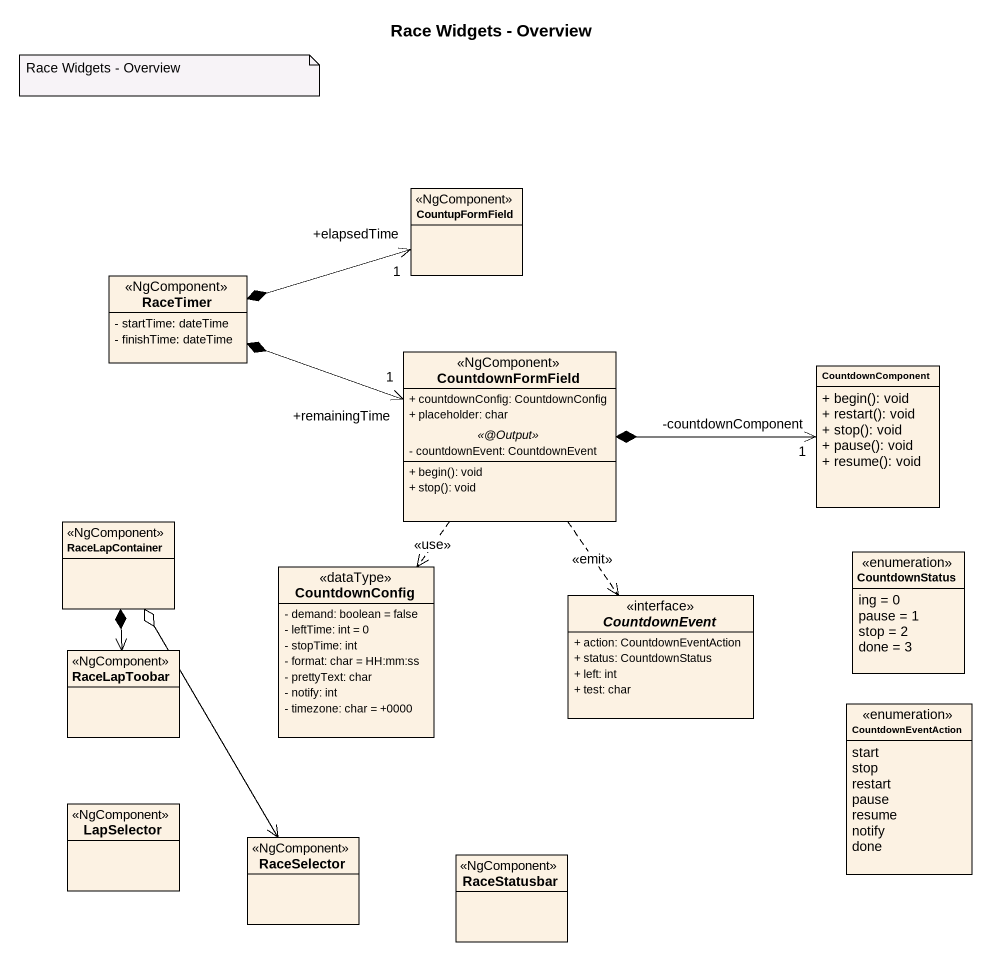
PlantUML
@startuml
title Race Widgets - Overview
hide circle
hide empty members
skinparam classAttributeIconSize 0
class CountupFormField <<NgComponent>>
class RaceTimer <<NgComponent>> {
  - startTime: dateTime
  - finishTime: dateTime
}
class CountdownFormField <<NgComponent>> {
  + countdownConfig: CountdownConfig
  + placeholder: char
  .. <<@Output>> ..
  - countdownEvent: CountdownEvent
  --
  + begin(): void
  + stop(): void
}
class CountdownComponent {
  + begin(): void
  + restart(): void
  + stop(): void
  + pause(): void
  + resume(): void
}
class RaceLapContainer <<NgComponent>>
class CountdownConfig <<dataType>> {
  - demand: boolean = false
  - leftTime: int = 0
  - stopTime: int
  - format: char = HH:mm:ss
  - prettyText: char
  - notify: int
  - timezone: char = +0000
}
enum CountdownStatus {
  ing = 0
  pause = 1
  stop = 2
  done = 3
}
interface CountdownEvent {
  + action: CountdownEventAction
  + status: CountdownStatus
  + left: int
  + test: char
}
class RaceLapToobar <<NgComponent>>
enum CountdownEventAction {
  start
  stop
  restart
  pause
  resume
  notify
  done
}
class LapSelector <<NgComponent>>
class RaceSelector <<NgComponent>>
class RaceStatusbar <<NgComponent>>
RaceTimer *-right-> "+elapsedTime\n1" CountupFormField
RaceTimer *-right-> "+remainingTime\n1" CountdownFormField
CountdownFormField *-right-> "-countdownComponent\n1" CountdownComponent
CountdownFormField ..> CountdownConfig : <<use>>
CountdownFormField ..> CountdownEvent : <<emit>>
RaceLapContainer *--> RaceLapToobar
RaceLapContainer o--> RaceSelector
note as N1
  Race Widgets - Overview
end note
@enduml
